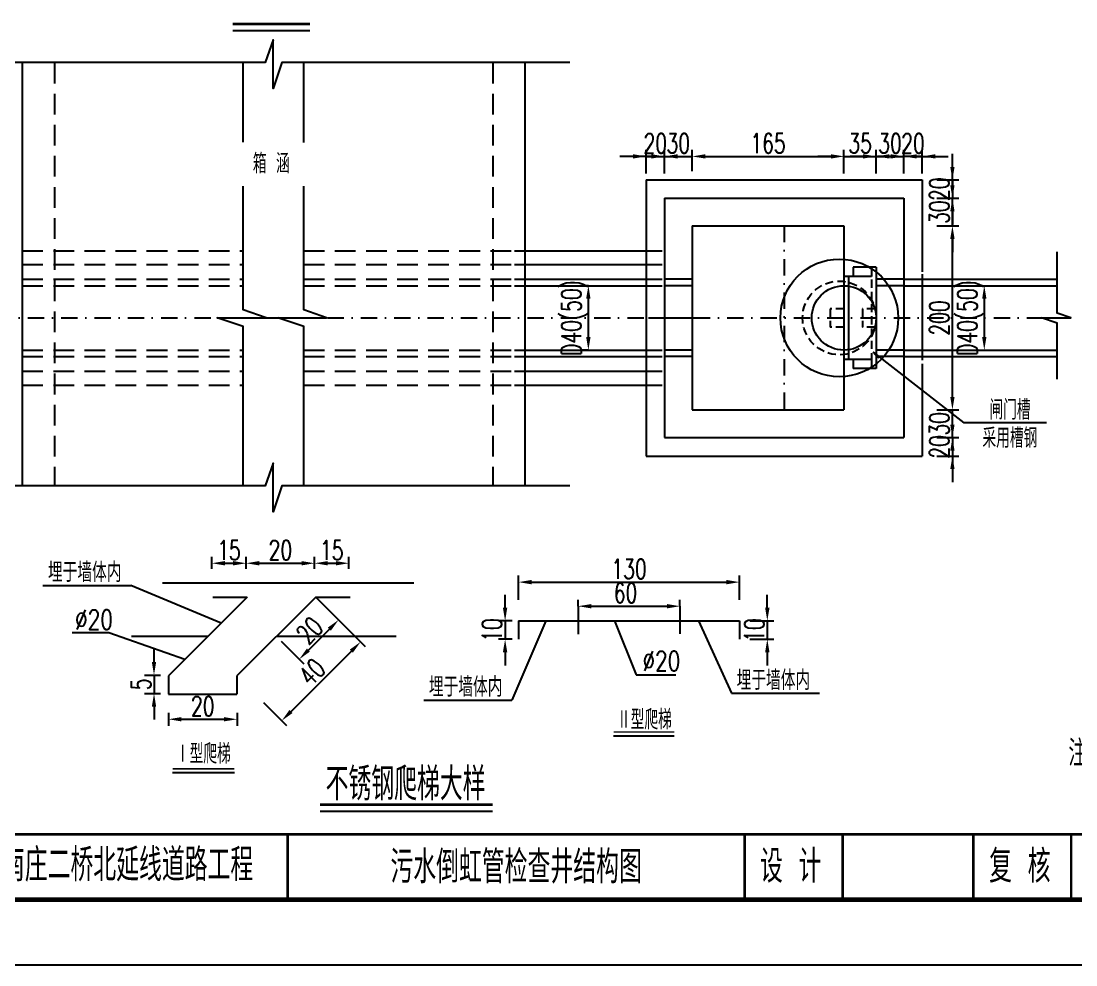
# Model space of a CAD drawing. Extents: x 5781 to 12795, y 1434 to 2653.
# Drawn here: x 8324 to 8485.5, y 1797.2 to 1941.7 of the extents above; entities that cross this region are included whole.
import ezdxf
from ezdxf.enums import TextEntityAlignment as Align

# ---------------------------------------------------------------- set-up
doc = ezdxf.new("R2010")
doc.units = 0
doc.header["$LTSCALE"] = 5
doc.header["$PDMODE"] = 32
doc.header["$PDSIZE"] = 0.3
for name, pattern in [('CENTERX2', [101.6, 63.5, -12.7, 12.7, -12.7]), ('DASHDOT', [1, 0.5, -0.25, 0, -0.25]), ('DASHED', [19.05, 12.7, -6.35]), ('HIDDEN', [0.375, 0.25, -0.125])]:
    doc.linetypes.add(name, pattern=pattern)
doc.layers.get('0').update_dxf_attribs({"linetype": 'CONTINUOUS'})
doc.layers.get('Defpoints').update_dxf_attribs({"linetype": 'CONTINUOUS'})
for name, color, linetype in [('中心线', 2, 'DASHDOT'), ('图框', 7, 'CONTINUOUS'), ('尺寸标注', 4, 'CONTINUOUS'), ('文字', 7, 'CONTINUOUS'), ('文字字符', 7, 'CONTINUOUS'), ('补充', 1, 'CONTINUOUS')]:
    doc.layers.add(name, color=color, linetype=linetype)
doc.styles.get("Standard").update_dxf_attribs({"font": 'simplex1.shx', "width": 0.7, "bigfont": 'hztxt.shx'})
doc.dimstyles.new('比例1：25', dxfattribs={"dimtxt": 3, "dimasz": 2, "dimexe": 1, "dimexo": 1, "dimgap": 0.5, "dimtad": 1, "dimlfac": 2.5, "dimzin": 13, "dimdsep": 46, "dimtxsty": 'Standard', "dimcen": -0.09, "dimclrd": 256, "dimclre": 256, "dimclrt": 7, "dimaunit": 1, "dimadec": 0, "dimazin": 0, "dimtfac": 0.0005, "dimtix": 1, "dimtmove": 2, "dimatfit": 3, "dimfxl": 0, "dimtolj": 1, "dimtzin": 13, "dimarcsym": 0})

# ---------------------------------------------------------------- blocks, each defined once
blk = doc.blocks.new('series')
at = {"width": 0.75}
for tag, height, p in [('页码', 4, (-35, -19)), ('图名', 5, (-220, -282)), ('图号', 5, (-20, -282))]:
    blk.add_attdef(tag, text='', height=height, dxfattribs=at).set_placement(p, align=Align.MIDDLE_CENTER)
blk = doc.blocks.new('*D1220')
at = {"layer": 'Defpoints', "color": 0, "ltscale": 0.5}
for p in [(8463.24, 1910.33), (8466.61, 1910.33), (8463.24, 1882.14)]:
    blk.add_point(p, dxfattribs=at)
at = {"layer": '尺寸标注', "lineweight": -2, "ltscale": 0.5}
for p, q in [((8464.24, 1910.33), (8467.61, 1910.33)), ((8466.61, 1884.14), (8466.61, 1908.33)), ((8464.24, 1882.14), (8467.61, 1882.14))]:
    blk.add_line(p, q, dxfattribs=at)
at = {"layer": '尺寸标注', "ltscale": 0.5}
for points in [[(8466.28, 1908.33), (8466.94, 1908.33), (8466.61, 1910.33)], [(8466.28, 1884.14), (8466.94, 1884.14), (8466.61, 1882.14)]]:
    blk.add_solid(points, dxfattribs=at)
at = {"layer": '尺寸标注', "color": 7, "ltscale": 0.5, "insert": (8464.61, 1896.23), "char_height": 3, "attachment_point": 5, "rotation": 90}
blk.add_mtext('\\A1;200', dxfattribs=at)
blk = doc.blocks.new('*D1221')
at = {"layer": 'Defpoints', "color": 0, "ltscale": 0.5}
for p in [(8464.09, 1901.17), (8464.09, 1891.3), (8471.49, 1891.3)]:
    blk.add_point(p, dxfattribs=at)
at = {"layer": '尺寸标注', "lineweight": -2, "ltscale": 0.5}
for p, q in [((8465.49, 1901.17), (8472.49, 1901.17)), ((8471.49, 1899.17), (8471.49, 1893.3)), ((8465.49, 1891.3), (8472.49, 1891.3))]:
    blk.add_line(p, q, dxfattribs=at)
at = {"layer": '尺寸标注', "ltscale": 0.5}
for points in [[(8471.16, 1899.17), (8471.82, 1899.17), (8471.49, 1901.17)], [(8471.16, 1893.3), (8471.82, 1893.3), (8471.49, 1891.3)]]:
    blk.add_solid(points, dxfattribs=at)
at = {"layer": '尺寸标注', "color": 7, "ltscale": 0.5, "insert": (8469.39, 1896.23), "char_height": 3, "attachment_point": 5, "rotation": 90}
blk.add_mtext('\\A1;D40(50)', dxfattribs=at)
blk = doc.blocks.new('*D1222')
at = {"layer": 'Defpoints', "color": 0, "ltscale": 0.5}
for p in [(8463.24, 1877.91), (8463.24, 1875.09), (8466.61, 1875.09)]:
    blk.add_point(p, dxfattribs=at)
at = {"layer": '尺寸标注', "lineweight": -2, "ltscale": 0.5}
for p, q in [((8466.61, 1879.91), (8466.61, 1881.91)), ((8464.24, 1877.91), (8467.61, 1877.91)), ((8466.61, 1877.91), (8466.61, 1875.09)), ((8464.24, 1875.09), (8467.61, 1875.09)), ((8466.61, 1873.09), (8466.61, 1871.09))]:
    blk.add_line(p, q, dxfattribs=at)
at = {"layer": '尺寸标注', "ltscale": 0.5}
for points in [[(8466.28, 1879.91), (8466.94, 1879.91), (8466.61, 1877.91)], [(8466.28, 1873.09), (8466.94, 1873.09), (8466.61, 1875.09)]]:
    blk.add_solid(points, dxfattribs=at)
at = {"layer": '尺寸标注', "color": 7, "ltscale": 0.5, "insert": (8464.61, 1876.5), "char_height": 3, "attachment_point": 5, "rotation": 90}
blk.add_mtext('\\A1;20', dxfattribs=at)
blk = doc.blocks.new('*D1223')
at = {"layer": 'Defpoints', "color": 0, "ltscale": 0.5}
for p in [(8463.24, 1882.14), (8466.61, 1882.14), (8463.24, 1877.91)]:
    blk.add_point(p, dxfattribs=at)
at = {"layer": '尺寸标注', "lineweight": -2, "ltscale": 0.5}
for p, q in [((8466.61, 1884.14), (8466.61, 1886.14)), ((8464.24, 1882.14), (8467.61, 1882.14)), ((8466.61, 1877.91), (8466.61, 1882.14)), ((8464.24, 1877.91), (8467.61, 1877.91)), ((8466.61, 1875.91), (8466.61, 1873.91))]:
    blk.add_line(p, q, dxfattribs=at)
at = {"layer": '尺寸标注', "ltscale": 0.5}
for points in [[(8466.28, 1884.14), (8466.94, 1884.14), (8466.61, 1882.14)], [(8466.28, 1875.91), (8466.94, 1875.91), (8466.61, 1877.91)]]:
    blk.add_solid(points, dxfattribs=at)
at = {"layer": '尺寸标注', "color": 7, "ltscale": 0.5, "insert": (8464.61, 1880.02), "char_height": 3, "attachment_point": 5, "rotation": 90}
blk.add_mtext('\\A1;30', dxfattribs=at)
blk = doc.blocks.new('*D1224')
at = {"layer": 'Defpoints', "color": 0, "ltscale": 0.5}
for p in [(8450, 1920.97), (8426.75, 1917.73), (8450, 1917.73)]:
    blk.add_point(p, dxfattribs=at)
at = {"layer": '尺寸标注', "lineweight": -2, "ltscale": 0.5}
for p, q in [((8426.75, 1918.73), (8426.75, 1921.97)), ((8428.75, 1920.97), (8448, 1920.97)), ((8450, 1918.73), (8450, 1921.97))]:
    blk.add_line(p, q, dxfattribs=at)
at = {"layer": '尺寸标注', "ltscale": 0.5}
for points in [[(8428.75, 1921.3), (8428.75, 1920.64), (8426.75, 1920.97)], [(8448, 1921.3), (8448, 1920.64), (8450, 1920.97)]]:
    blk.add_solid(points, dxfattribs=at)
at = {"layer": '尺寸标注', "color": 7, "ltscale": 0.5, "insert": (8438.37, 1922.97), "char_height": 3, "attachment_point": 5}
blk.add_mtext('\\A1;165', dxfattribs=at)
blk = doc.blocks.new('*D1225')
at = {"layer": 'Defpoints', "color": 0, "ltscale": 0.5}
for p in [(8422.52, 1920.97), (8419.7, 1917.37), (8422.52, 1917.37)]:
    blk.add_point(p, dxfattribs=at)
at = {"layer": '尺寸标注', "lineweight": -2, "ltscale": 0.5}
for p, q in [((8417.7, 1920.97), (8415.7, 1920.97)), ((8419.7, 1918.37), (8419.7, 1921.97)), ((8419.7, 1920.97), (8422.52, 1920.97)), ((8422.52, 1918.37), (8422.52, 1921.97)), ((8424.52, 1920.97), (8426.52, 1920.97))]:
    blk.add_line(p, q, dxfattribs=at)
at = {"layer": '尺寸标注', "ltscale": 0.5}
for points in [[(8417.7, 1921.3), (8417.7, 1920.64), (8419.7, 1920.97)], [(8424.52, 1921.3), (8424.52, 1920.64), (8422.52, 1920.97)]]:
    blk.add_solid(points, dxfattribs=at)
at = {"layer": '尺寸标注', "color": 7, "ltscale": 0.5, "insert": (8421.11, 1922.97), "char_height": 3, "attachment_point": 5}
blk.add_mtext('\\A1;20', dxfattribs=at)
blk = doc.blocks.new('*D1226')
at = {"layer": 'Defpoints', "color": 0, "ltscale": 0.5}
for p in [(8426.75, 1920.97), (8422.52, 1917.73), (8426.75, 1917.73)]:
    blk.add_point(p, dxfattribs=at)
at = {"layer": '尺寸标注', "lineweight": -2, "ltscale": 0.5}
for p, q in [((8420.52, 1920.97), (8418.52, 1920.97)), ((8422.52, 1918.73), (8422.52, 1921.97)), ((8422.52, 1920.97), (8426.75, 1920.97)), ((8426.75, 1918.73), (8426.75, 1921.97)), ((8428.75, 1920.97), (8430.75, 1920.97))]:
    blk.add_line(p, q, dxfattribs=at)
at = {"layer": '尺寸标注', "ltscale": 0.5}
for points in [[(8420.52, 1921.3), (8420.52, 1920.64), (8422.52, 1920.97)], [(8428.75, 1921.3), (8428.75, 1920.64), (8426.75, 1920.97)]]:
    blk.add_solid(points, dxfattribs=at)
at = {"layer": '尺寸标注', "color": 7, "ltscale": 0.5, "insert": (8424.63, 1922.97), "char_height": 3, "attachment_point": 5}
blk.add_mtext('\\A1;30', dxfattribs=at)
blk = doc.blocks.new('*D1227')
at = {"layer": 'Defpoints', "color": 0, "ltscale": 0.5}
for p in [(8463.24, 1917.37), (8463.24, 1914.56), (8466.61, 1914.56)]:
    blk.add_point(p, dxfattribs=at)
at = {"layer": '尺寸标注', "lineweight": -2, "ltscale": 0.5}
for p, q in [((8466.61, 1919.37), (8466.61, 1921.37)), ((8464.24, 1917.37), (8467.61, 1917.37)), ((8466.61, 1917.37), (8466.61, 1914.56)), ((8464.24, 1914.56), (8467.61, 1914.56)), ((8466.61, 1912.56), (8466.61, 1910.56))]:
    blk.add_line(p, q, dxfattribs=at)
at = {"layer": '尺寸标注', "ltscale": 0.5}
for points in [[(8466.28, 1919.37), (8466.94, 1919.37), (8466.61, 1917.37)], [(8466.28, 1912.56), (8466.94, 1912.56), (8466.61, 1914.56)]]:
    blk.add_solid(points, dxfattribs=at)
at = {"layer": '尺寸标注', "color": 7, "ltscale": 0.5, "insert": (8464.61, 1915.96), "char_height": 3, "attachment_point": 5, "rotation": 90}
blk.add_mtext('\\A1;20', dxfattribs=at)
blk = doc.blocks.new('*D1228')
at = {"layer": 'Defpoints', "color": 0, "ltscale": 0.5}
for p in [(8463.24, 1914.56), (8466.61, 1914.56), (8463.24, 1910.33)]:
    blk.add_point(p, dxfattribs=at)
at = {"layer": '尺寸标注', "lineweight": -2, "ltscale": 0.5}
for p, q in [((8466.61, 1916.56), (8466.61, 1918.56)), ((8464.24, 1914.56), (8467.61, 1914.56)), ((8466.61, 1910.33), (8466.61, 1914.56)), ((8464.24, 1910.33), (8467.61, 1910.33)), ((8466.61, 1908.33), (8466.61, 1906.33))]:
    blk.add_line(p, q, dxfattribs=at)
at = {"layer": '尺寸标注', "ltscale": 0.5}
for points in [[(8466.28, 1916.56), (8466.94, 1916.56), (8466.61, 1914.56)], [(8466.28, 1908.33), (8466.94, 1908.33), (8466.61, 1910.33)]]:
    blk.add_solid(points, dxfattribs=at)
at = {"layer": '尺寸标注', "color": 7, "ltscale": 0.5, "insert": (8464.61, 1912.44), "char_height": 3, "attachment_point": 5, "rotation": 90}
blk.add_mtext('\\A1;30', dxfattribs=at)
blk = doc.blocks.new('*D1229')
at = {"layer": 'Defpoints', "color": 0, "ltscale": 0.5}
for p in [(8454.93, 1920.97), (8450, 1917.37), (8454.93, 1917.37)]:
    blk.add_point(p, dxfattribs=at)
at = {"layer": '尺寸标注', "lineweight": -2, "ltscale": 0.5}
for p, q in [((8448, 1920.97), (8446, 1920.97)), ((8450, 1918.37), (8450, 1921.97)), ((8450, 1920.97), (8454.93, 1920.97)), ((8454.93, 1918.37), (8454.93, 1921.97)), ((8456.93, 1920.97), (8458.93, 1920.97))]:
    blk.add_line(p, q, dxfattribs=at)
at = {"layer": '尺寸标注', "ltscale": 0.5}
for points in [[(8448, 1921.3), (8448, 1920.64), (8450, 1920.97)], [(8456.93, 1921.3), (8456.93, 1920.64), (8454.93, 1920.97)]]:
    blk.add_solid(points, dxfattribs=at)
at = {"layer": '尺寸标注', "color": 7, "ltscale": 0.5, "insert": (8452.47, 1922.97), "char_height": 3, "attachment_point": 5}
blk.add_mtext('\\A1;35', dxfattribs=at)
blk = doc.blocks.new('*D1230')
at = {"layer": 'Defpoints', "color": 0, "ltscale": 0.5}
for p in [(8459.16, 1920.97), (8459.16, 1917.37), (8461.98, 1917.37)]:
    blk.add_point(p, dxfattribs=at)
at = {"layer": '尺寸标注', "lineweight": -2, "ltscale": 0.5}
for p, q in [((8457.16, 1920.97), (8455.16, 1920.97)), ((8459.16, 1918.37), (8459.16, 1921.97)), ((8461.98, 1920.97), (8459.16, 1920.97)), ((8461.98, 1918.37), (8461.98, 1921.97)), ((8463.98, 1920.97), (8465.98, 1920.97))]:
    blk.add_line(p, q, dxfattribs=at)
at = {"layer": '尺寸标注', "ltscale": 0.5}
for points in [[(8457.16, 1921.3), (8457.16, 1920.64), (8459.16, 1920.97)], [(8463.98, 1921.3), (8463.98, 1920.64), (8461.98, 1920.97)]]:
    blk.add_solid(points, dxfattribs=at)
at = {"layer": '尺寸标注', "color": 7, "ltscale": 0.5, "insert": (8460.57, 1922.97), "char_height": 3, "attachment_point": 5}
blk.add_mtext('\\A1;20', dxfattribs=at)
blk = doc.blocks.new('*D1231')
at = {"layer": 'Defpoints', "color": 0, "ltscale": 0.5}
for p in [(8459.16, 1920.97), (8454.93, 1917.73), (8459.16, 1917.73)]:
    blk.add_point(p, dxfattribs=at)
at = {"layer": '尺寸标注', "lineweight": -2, "ltscale": 0.5}
for p, q in [((8452.93, 1920.97), (8450.93, 1920.97)), ((8454.93, 1918.73), (8454.93, 1921.97)), ((8454.93, 1920.97), (8459.16, 1920.97)), ((8459.16, 1918.73), (8459.16, 1921.97)), ((8461.16, 1920.97), (8463.16, 1920.97))]:
    blk.add_line(p, q, dxfattribs=at)
at = {"layer": '尺寸标注', "ltscale": 0.5}
for points in [[(8452.93, 1921.3), (8452.93, 1920.64), (8454.93, 1920.97)], [(8461.16, 1921.3), (8461.16, 1920.64), (8459.16, 1920.97)]]:
    blk.add_solid(points, dxfattribs=at)
at = {"layer": '尺寸标注', "color": 7, "ltscale": 0.5, "insert": (8457.05, 1922.97), "char_height": 3, "attachment_point": 5}
blk.add_mtext('\\A1;30', dxfattribs=at)
blk = doc.blocks.new('*D1148')
at = {"layer": 'Defpoints', "color": 0}
for p in [(8434, 1855.78), (8400.18, 1852.09), (8434, 1852.09)]:
    blk.add_point(p, dxfattribs=at)
at = {"layer": '尺寸标注', "lineweight": -2}
for p, q in [((8400.18, 1853.09), (8400.18, 1856.78)), ((8434, 1853.09), (8434, 1856.78)), ((8402.18, 1855.78), (8432, 1855.78))]:
    blk.add_line(p, q, dxfattribs=at)
at = {"layer": '尺寸标注'}
for points in [[(8402.18, 1856.11), (8402.18, 1855.44), (8400.18, 1855.78)], [(8432, 1856.11), (8432, 1855.44), (8434, 1855.78)]]:
    blk.add_solid(points, dxfattribs=at)
at = {"layer": '尺寸标注', "color": 7, "insert": (8417.09, 1857.78), "char_height": 3, "attachment_point": 5}
blk.add_mtext('\\A1;130', dxfattribs=at)
blk = doc.blocks.new('*D1149')
at = {"layer": 'Defpoints', "color": 0, "ltscale": 0.5}
for p in [(8372.49, 1850.12), (8375.98, 1846.63), (8360.42, 1838.05)]:
    blk.add_point(p, dxfattribs=at)
at = {"layer": '尺寸标注', "lineweight": -2, "ltscale": 0.5}
for p, q in [((8373.19, 1849.41), (8376.68, 1845.92)), ((8365.32, 1835.97), (8374.56, 1845.21)), ((8361.12, 1837.34), (8364.61, 1833.85))]:
    blk.add_line(p, q, dxfattribs=at)
at = {"layer": '尺寸标注', "ltscale": 0.5}
for points in [[(8374.33, 1845.45), (8374.8, 1844.98), (8375.98, 1846.63)], [(8365.08, 1836.21), (8365.56, 1835.74), (8363.91, 1834.56)]]:
    blk.add_solid(points, dxfattribs=at)
at = {"layer": '尺寸标注', "color": 7, "ltscale": 0.5, "insert": (8368.53, 1842.01), "char_height": 3, "attachment_point": 5, "rotation": 45}
blk.add_mtext('\\A1;40', dxfattribs=at)
blk = doc.blocks.new('*D1150')
at = {"layer": 'Defpoints', "color": 0, "ltscale": 0.5}
for p in [(8341.86, 1841.55), (8341.86, 1838.73), (8344.34, 1838.73)]:
    blk.add_point(p, dxfattribs=at)
at = {"layer": '尺寸标注', "lineweight": -2, "ltscale": 0.5}
for p, q in [((8344.34, 1843.55), (8344.34, 1845.55)), ((8342.86, 1841.55), (8345.34, 1841.55)), ((8344.34, 1841.55), (8344.34, 1838.73)), ((8342.86, 1838.73), (8345.34, 1838.73)), ((8344.34, 1836.73), (8344.34, 1834.73))]:
    blk.add_line(p, q, dxfattribs=at)
at = {"layer": '尺寸标注', "ltscale": 0.5}
for points in [[(8344.01, 1843.55), (8344.67, 1843.55), (8344.34, 1841.55)], [(8344.01, 1836.73), (8344.67, 1836.73), (8344.34, 1838.73)]]:
    blk.add_solid(points, dxfattribs=at)
at = {"layer": '尺寸标注', "color": 7, "ltscale": 0.5, "insert": (8342.34, 1840.14), "char_height": 3, "attachment_point": 5, "rotation": 90}
blk.add_mtext('\\A1;5', dxfattribs=at)
blk = doc.blocks.new('*D1151')
at = {"layer": 'Defpoints', "color": 0, "ltscale": 0.5}
for p in [(8346.55, 1836.74), (8357.05, 1836.74), (8357.05, 1834.78)]:
    blk.add_point(p, dxfattribs=at)
at = {"layer": '尺寸标注', "lineweight": -2, "ltscale": 0.5}
for p, q in [((8346.55, 1835.74), (8346.55, 1833.78)), ((8357.05, 1835.74), (8357.05, 1833.78)), ((8348.55, 1834.78), (8355.05, 1834.78))]:
    blk.add_line(p, q, dxfattribs=at)
at = {"layer": '尺寸标注', "ltscale": 0.5}
for points in [[(8348.55, 1835.11), (8348.55, 1834.45), (8346.55, 1834.78)], [(8355.05, 1835.11), (8355.05, 1834.45), (8357.05, 1834.78)]]:
    blk.add_solid(points, dxfattribs=at)
at = {"layer": '尺寸标注', "color": 7, "ltscale": 0.5, "insert": (8351.8, 1836.78), "char_height": 3, "attachment_point": 5}
blk.add_mtext('\\A1;20', dxfattribs=at)
blk = doc.blocks.new('*D1152')
at = {"layer": 'Defpoints', "color": 0}
for p in [(8400.18, 1849.85), (8398.11, 1847.03), (8400.18, 1847.03)]:
    blk.add_point(p, dxfattribs=at)
at = {"layer": '尺寸标注', "lineweight": -2}
for p, q in [((8398.11, 1851.85), (8398.11, 1853.85)), ((8399.18, 1849.85), (8397.11, 1849.85)), ((8398.11, 1849.85), (8398.11, 1847.03)), ((8399.18, 1847.03), (8397.11, 1847.03)), ((8398.11, 1845.03), (8398.11, 1843.03))]:
    blk.add_line(p, q, dxfattribs=at)
at = {"layer": '尺寸标注'}
for points in [[(8397.77, 1851.85), (8398.44, 1851.85), (8398.11, 1849.85)], [(8397.77, 1845.03), (8398.44, 1845.03), (8398.11, 1847.03)]]:
    blk.add_solid(points, dxfattribs=at)
at = {"layer": '尺寸标注', "color": 7, "insert": (8396.11, 1848.44), "char_height": 3, "attachment_point": 5, "rotation": 90}
blk.add_mtext('\\A1;10', dxfattribs=at)
blk = doc.blocks.new('*D1153')
at = {"layer": 'Defpoints', "color": 0, "ltscale": 0.5}
for p in [(8368.94, 1858.67), (8358.45, 1856.84), (8368.94, 1856.84)]:
    blk.add_point(p, dxfattribs=at)
at = {"layer": '尺寸标注', "lineweight": -2, "ltscale": 0.5}
for p, q in [((8358.45, 1857.84), (8358.45, 1859.67)), ((8368.94, 1857.84), (8368.94, 1859.67)), ((8360.45, 1858.67), (8366.94, 1858.67))]:
    blk.add_line(p, q, dxfattribs=at)
at = {"layer": '尺寸标注', "ltscale": 0.5}
for points in [[(8360.45, 1859), (8360.45, 1858.34), (8358.45, 1858.67)], [(8366.94, 1859), (8366.94, 1858.34), (8368.94, 1858.67)]]:
    blk.add_solid(points, dxfattribs=at)
at = {"layer": '尺寸标注', "color": 7, "ltscale": 0.5, "insert": (8363.69, 1860.67), "char_height": 3, "attachment_point": 5}
blk.add_mtext('\\A1;20', dxfattribs=at)
blk = doc.blocks.new('*D1154')
at = {"layer": 'Defpoints', "color": 0, "ltscale": 0.5}
for p in [(8358.45, 1858.67), (8353.2, 1856.84), (8358.45, 1856.84)]:
    blk.add_point(p, dxfattribs=at)
at = {"layer": '尺寸标注', "lineweight": -2, "ltscale": 0.5}
for p, q in [((8353.2, 1857.84), (8353.2, 1859.67)), ((8358.45, 1857.84), (8358.45, 1859.67)), ((8355.2, 1858.67), (8356.45, 1858.67))]:
    blk.add_line(p, q, dxfattribs=at)
at = {"layer": '尺寸标注', "ltscale": 0.5}
for points in [[(8355.2, 1859), (8355.2, 1858.34), (8353.2, 1858.67)], [(8356.45, 1859), (8356.45, 1858.34), (8358.45, 1858.67)]]:
    blk.add_solid(points, dxfattribs=at)
at = {"layer": '尺寸标注', "color": 7, "ltscale": 0.5, "insert": (8355.82, 1860.67), "char_height": 3, "attachment_point": 5}
blk.add_mtext('\\A1;15', dxfattribs=at)
blk = doc.blocks.new('*D1156')
at = {"layer": 'Defpoints', "color": 0, "ltscale": 0.5}
for p in [(8374.19, 1858.67), (8368.94, 1856.84), (8374.19, 1856.84)]:
    blk.add_point(p, dxfattribs=at)
at = {"layer": '尺寸标注', "lineweight": -2, "ltscale": 0.5}
for p, q in [((8368.94, 1857.84), (8368.94, 1859.67)), ((8374.19, 1857.84), (8374.19, 1859.67)), ((8370.94, 1858.67), (8372.19, 1858.67))]:
    blk.add_line(p, q, dxfattribs=at)
at = {"layer": '尺寸标注', "ltscale": 0.5}
for points in [[(8370.94, 1859), (8370.94, 1858.34), (8368.94, 1858.67)], [(8372.19, 1859), (8372.19, 1858.34), (8374.19, 1858.67)]]:
    blk.add_solid(points, dxfattribs=at)
at = {"layer": '尺寸标注', "color": 7, "ltscale": 0.5, "insert": (8371.56, 1860.67), "char_height": 3, "attachment_point": 5}
blk.add_mtext('\\A1;15', dxfattribs=at)
blk = doc.blocks.new('*D1157')
at = {"layer": 'Defpoints', "color": 0}
for p in [(8434.61, 1849.85), (8434.61, 1847.03), (8438.26, 1847.03)]:
    blk.add_point(p, dxfattribs=at)
at = {"layer": '尺寸标注', "lineweight": -2}
for p, q in [((8438.26, 1851.85), (8438.26, 1853.85)), ((8435.61, 1849.85), (8439.26, 1849.85)), ((8438.26, 1849.85), (8438.26, 1847.03)), ((8435.61, 1847.03), (8439.26, 1847.03)), ((8438.26, 1845.03), (8438.26, 1843.03))]:
    blk.add_line(p, q, dxfattribs=at)
at = {"layer": '尺寸标注'}
for points in [[(8437.93, 1851.85), (8438.6, 1851.85), (8438.26, 1849.85)], [(8437.93, 1845.03), (8438.6, 1845.03), (8438.26, 1847.03)]]:
    blk.add_solid(points, dxfattribs=at)
at = {"layer": '尺寸标注', "color": 7, "insert": (8436.26, 1848.44), "char_height": 3, "attachment_point": 5, "rotation": 90}
blk.add_mtext('\\A1;10', dxfattribs=at)
blk = doc.blocks.new('*D1177')
at = {"layer": 'Defpoints', "color": 0, "ltscale": 0.5}
for p in [(8410.86, 1901.17), (8410.86, 1901.17), (8410.86, 1891.3)]:
    blk.add_point(p, dxfattribs=at)
at = {"layer": '尺寸标注', "lineweight": -2, "ltscale": 0.5}
for p, q in [((8410.86, 1901.17), (8409.86, 1901.17)), ((8410.86, 1893.3), (8410.86, 1899.17)), ((8410.86, 1891.3), (8409.86, 1891.3))]:
    blk.add_line(p, q, dxfattribs=at)
at = {"layer": '尺寸标注', "ltscale": 0.5}
for points in [[(8410.52, 1899.17), (8411.19, 1899.17), (8410.86, 1901.17)], [(8410.52, 1893.3), (8411.19, 1893.3), (8410.86, 1891.3)]]:
    blk.add_solid(points, dxfattribs=at)
at = {"layer": '尺寸标注', "color": 7, "ltscale": 0.5, "insert": (8408.76, 1896.23), "char_height": 3, "attachment_point": 5, "rotation": 90}
blk.add_mtext('\\A1;D40(50)', dxfattribs=at)
blk = doc.blocks.new('*D1198')
at = {"layer": 'Defpoints', "color": 0}
for p in [(8409.29, 1852.09), (8424.89, 1852.09), (8424.89, 1852.09)]:
    blk.add_point(p, dxfattribs=at)
at = {"layer": '尺寸标注', "lineweight": -2}
for p, q in [((8409.29, 1852.09), (8409.29, 1853.09)), ((8424.89, 1852.09), (8424.89, 1853.09)), ((8411.29, 1852.09), (8422.89, 1852.09))]:
    blk.add_line(p, q, dxfattribs=at)
at = {"layer": '尺寸标注'}
for points in [[(8411.29, 1852.42), (8411.29, 1851.76), (8409.29, 1852.09)], [(8422.89, 1852.42), (8422.89, 1851.76), (8424.89, 1852.09)]]:
    blk.add_solid(points, dxfattribs=at)
at = {"layer": '尺寸标注', "color": 7, "insert": (8416.56, 1854.13), "char_height": 3, "attachment_point": 5}
blk.add_mtext('\\A1;60', dxfattribs=at)
blk = doc.blocks.new('*D1199')
at = {"layer": 'Defpoints', "color": 0, "ltscale": 0.5}
for p in [(8369.12, 1853.49), (8372.61, 1850), (8363.08, 1847.45)]:
    blk.add_point(p, dxfattribs=at)
at = {"layer": '尺寸标注', "lineweight": -2, "ltscale": 0.5}
for p, q in [((8369.82, 1852.78), (8373.31, 1849.29)), ((8367.99, 1845.38), (8371.19, 1848.58)), ((8363.79, 1846.75), (8367.28, 1843.26))]:
    blk.add_line(p, q, dxfattribs=at)
at = {"layer": '尺寸标注', "ltscale": 0.5}
for points in [[(8370.96, 1848.82), (8371.43, 1848.35), (8372.61, 1850)], [(8367.75, 1845.61), (8368.22, 1845.14), (8366.57, 1843.96)]]:
    blk.add_solid(points, dxfattribs=at)
at = {"layer": '尺寸标注', "color": 7, "ltscale": 0.5, "insert": (8368.17, 1848.39), "char_height": 3, "attachment_point": 5, "rotation": 45}
blk.add_mtext('\\A1;20', dxfattribs=at)
blk = doc.blocks.new('123')
at = {"layer": '图框'}
blk.add_lwpolyline([(6201.38, 2092.12), (6201.38, 2389.12), (5781.38, 2389.12), (5781.38, 2092.12)], close=True, dxfattribs=at)

msp = doc.modelspace()

# ---------------------------------------------------------------- linework, layer by layer
for p, q in [((8356.4099, 1940.2583), (8368.2075, 1940.2583)), ((8414.7315, 1832.2266), (8424.019, 1832.2266)), ((8347.177, 1826.6066), (8356.6535, 1826.6066)), ((8369.7649, 1820.7169), (8396.1807, 1820.7169))]:
    msp.add_line(p, q)
at = {"color": 2}
for p, q in [((8324.1722, 1935.3319), (8324.1722, 1870.5171)), ((8401.1385, 1935.3319), (8401.1385, 1870.5171)), ((8459.1621, 1902.1526), (8482.5942, 1902.1526)), ((8459.1621, 1901.1661), (8482.5942, 1901.1661)), ((8459.1621, 1891.3003), (8482.5942, 1891.3003)), ((8459.1621, 1890.3137), (8482.5942, 1890.3137))]:
    msp.add_line(p, q, dxfattribs=at)
at = {"color": 3, "linetype": 'HIDDEN'}
msp.add_line((8454.2175, 1903.9849), (8454.2175, 1888.4815), dxfattribs=at)
at = {"color": 2, "linetype": 'DASHED', "ltscale": 0.5}
for p, q in [((8426.746, 1902.1526), (8422.5178, 1902.1526)), ((8459.1621, 1902.1526), (8454.9339, 1902.1526)), ((8426.746, 1901.1661), (8422.5178, 1901.1661)), ((8459.1621, 1901.1661), (8454.9339, 1901.1661)), ((8426.746, 1891.3003), (8422.5178, 1891.3003)), ((8426.746, 1890.3137), (8422.5178, 1890.3137)), ((8459.1621, 1891.3003), (8454.9339, 1891.3003)), ((8459.1621, 1890.3137), (8454.9339, 1890.3137))]:
    msp.add_line(p, q, dxfattribs=at)
at = {"color": 1}
for p, q in [((8358.6236, 1853.4876), (8346.5536, 1841.4176)), ((8353.3708, 1853.4876), (8358.6236, 1853.4876)), ((8369.1159, 1853.4876), (8357.0458, 1841.4176)), ((8369.1131, 1853.4876), (8374.3631, 1853.4876)), ((8400.1752, 1849.8523), (8434.0007, 1849.8523)), ((8400.1752, 1849.8523), (8400.1752, 1847.0335)), ((8434.0007, 1849.8523), (8434.0007, 1847.0335)), ((8346.5536, 1841.4176), (8346.5536, 1838.5988)), ((8357.0458, 1841.4176), (8357.0458, 1838.5988)), ((8346.5536, 1838.5988), (8357.0458, 1838.5988))]:
    msp.add_line(p, q, dxfattribs=at)
at = {"color": 3}
for p, q in [((8369.1159, 1853.4876), (8372.6061, 1849.9975)), ((8409.2879, 1852.0893), (8409.2879, 1847.8033)), ((8424.8879, 1852.0893), (8424.8879, 1847.8533))]:
    msp.add_line(p, q, dxfattribs=at)
for points, const_width in [([(8356.4099, 1941.2583), (8368.2075, 1941.2583)], 0.4), ([(8414.7315, 1832.8266), (8424.019, 1832.8266)], 0.24), ([(8347.177, 1827.2066), (8356.6535, 1827.2066)], 0.24), ([(8369.7649, 1821.7169), (8396.1807, 1821.7169)], 0.4)]:
    msp.add_lwpolyline(points, dxfattribs=dict(const_width=const_width))
at = {"color": 3, "linetype": 'HIDDEN'}
msp.add_circle((8449.2963, 1896.2332), 5.6376, dxfattribs=at)
at = {"layer": '中心线'}
for p, q in [((8440.84, 1910.3271), (8440.84, 1882.1392)), ((8248.5306, 1896.2332), (8480.2723, 1896.2332))]:
    msp.add_line(p, q, dxfattribs=at)
at = {"layer": '图框'}
for points, const_width in [([(8609.7937, 2084.1667), (8229.7937, 2084.1667), (8229.7937, 1807.1667), (8609.7937, 1807.1667), (8609.7937, 2084.1667)], 0.7), ([(8229.7937, 1817.1667), (8609.7937, 1817.1667)], 0.4), ([(8364.7937, 1807.1667), (8364.7937, 1817.1667)], 0.4), ([(8434.7937, 1807.1667), (8434.7937, 1817.1667)], 0.4), ([(8449.7937, 1807.1667), (8449.7937, 1817.1667)], 0.4), ([(8469.7937, 1807.1667), (8469.7937, 1817.1667)], 0.4), ([(8484.7937, 1807.1667), (8484.7937, 1817.1667)], 0.4)]:
    msp.add_lwpolyline(points, dxfattribs=dict(at, const_width=const_width))
at = {"layer": '尺寸标注', "color": 1, "linetype": 'DASHED'}
for p, q in [((8422.5178, 1914.5553), (8422.5178, 1877.911)), ((8422.5178, 1914.5553), (8459.1621, 1914.5553)), ((8459.1621, 1914.5553), (8459.1621, 1877.911)), ((8426.746, 1910.3271), (8426.746, 1882.1392)), ((8426.746, 1910.3271), (8450.001, 1910.3271)), ((8450.001, 1910.3271), (8450.001, 1882.1392)), ((8426.746, 1882.1392), (8450.001, 1882.1392)), ((8422.5178, 1877.911), (8459.1621, 1877.911))]:
    msp.add_line(p, q, dxfattribs=at)
at = {"layer": '尺寸标注'}
for p, q in [((8454.4946, 1891.0035), (8468.3806, 1880.1462)), ((8455.2634, 1890.1149), (8454.4946, 1891.0035)), ((8455.2634, 1890.1149), (8455.4363, 1890.2672)), ((8481.0207, 1880.1462), (8468.3806, 1880.1462)), ((8327.3089, 1855.2855), (8340.7974, 1855.2855)), ((8354.6074, 1849.4714), (8340.7974, 1855.2855)), ((8404.3602, 1849.8523), (8399.1348, 1837.7246)), ((8414.8817, 1849.8523), (8418.2038, 1841.5996)), ((8427.7042, 1849.8523), (8432.7773, 1838.7606)), ((8337.432, 1847.9972), (8331.8061, 1847.9972)), ((8349.0839, 1843.9173), (8337.432, 1847.9972)), ((8418.2038, 1841.5996), (8424.2491, 1841.5996)), ((8432.7773, 1838.7606), (8446.2659, 1838.7606)), ((8385.6462, 1837.7246), (8399.1348, 1837.7246))]:
    msp.add_line(p, q, dxfattribs=at)
at = {"layer": '尺寸标注', "color": 0}
for p, q in [((8384.1284, 1855.6056), (8345.6164, 1855.6056)), ((8352.5886, 1847.4526), (8340.8864, 1847.4526)), ((8381.4014, 1847.4526), (8363.0808, 1847.4526))]:
    msp.add_line(p, q, dxfattribs=at)
for points in [[(8408.0385, 1935.3319), (8363.9143, 1935.3319), (8362.5995, 1931.3504), (8362.5995, 1938.8051), (8361.3716, 1935.3319), (8318.6181, 1935.3319)], [(8358.0185, 1923.1239), (8358.0185, 1935.3319)], [(8367.2923, 1923.0814), (8367.2923, 1935.3319)], [(8358.0185, 1870.5171), (8358.0185, 1894.9184), (8354.037, 1896.2332), (8361.4916, 1896.2332), (8358.0185, 1897.4611), (8358.0185, 1916.3965)], [(8367.2923, 1870.5171), (8367.2923, 1894.9184), (8363.3108, 1896.2332), (8370.7655, 1896.2332), (8367.2923, 1897.4611), (8367.2923, 1916.3965)], [(8482.6612, 1886.8658), (8482.6612, 1895.4443), (8480.2723, 1896.2332), (8484.7451, 1896.2332), (8482.6612, 1896.97), (8482.6612, 1906.3569)], [(8408.0385, 1870.5171), (8363.9143, 1870.5171), (8362.5995, 1866.5356), (8362.5995, 1873.9903), (8361.3716, 1870.5171), (8318.6181, 1870.5171)]]:
    msp.add_lwpolyline(points, dxfattribs=at)
for centre, radius in [((8449.2963, 1896.2332), 9.0201), ((8450.001, 1896.2331), 4.9329)]:
    msp.add_circle(centre, radius, dxfattribs=at)
at = {"layer": '补充', "color": 2, "linetype": 'DASHED', "ltscale": 0.05}
for p, q in [((8329.1051, 1935.3319), (8329.1051, 1870.5171)), ((8396.2057, 1935.3319), (8396.2057, 1870.5171)), ((8324.1618, 1906.5218), (8358.0185, 1906.5218)), ((8367.2819, 1906.5218), (8401.1385, 1906.5218)), ((8324.1618, 1904.4077), (8358.0185, 1904.4077)), ((8367.2819, 1904.4077), (8401.1385, 1904.4077)), ((8324.1618, 1902.1526), (8358.0185, 1902.1526)), ((8367.2819, 1902.1526), (8401.1385, 1902.1526)), ((8324.1618, 1901.1661), (8358.0185, 1901.1661)), ((8367.2819, 1901.1661), (8401.1385, 1901.1661)), ((8324.1618, 1891.3003), (8358.0185, 1891.3003)), ((8324.1618, 1890.3137), (8358.0185, 1890.3137)), ((8367.2819, 1891.3003), (8401.1385, 1891.3003)), ((8367.2819, 1890.3137), (8401.1385, 1890.3137)), ((8324.1618, 1888.0587), (8358.0185, 1888.0587)), ((8367.2819, 1888.0587), (8401.1385, 1888.0587)), ((8324.1618, 1885.9446), (8358.0185, 1885.9446)), ((8367.2819, 1885.9446), (8401.1385, 1885.9446))]:
    msp.add_line(p, q, dxfattribs=at)
at = {"layer": '补充', "color": 3}
for p, q in [((8419.699, 1917.3741), (8461.9809, 1917.3741)), ((8419.699, 1917.3741), (8419.699, 1906.5218)), ((8461.9809, 1917.3741), (8461.9809, 1903.2802)), ((8461.9809, 1889.1862), (8461.9809, 1875.0922)), ((8419.699, 1885.9446), (8419.699, 1875.0922)), ((8419.699, 1875.0922), (8461.9809, 1875.0922))]:
    msp.add_line(p, q, dxfattribs=at)
at = {"layer": '补充', "color": 2}
for p, q in [((8399.5582, 1906.5218), (8422.1551, 1906.5218)), ((8399.5582, 1904.4077), (8422.1551, 1904.4077)), ((8399.5582, 1902.1526), (8422.1551, 1902.1526)), ((8399.5582, 1901.1661), (8422.1551, 1901.1661)), ((8399.5582, 1891.3003), (8422.1551, 1891.3003)), ((8399.5582, 1890.3137), (8422.1551, 1890.3137)), ((8399.5582, 1888.0587), (8422.1551, 1888.0587)), ((8399.5582, 1885.9446), (8422.1551, 1885.9446))]:
    msp.add_line(p, q, dxfattribs=at)
at = {"layer": '补充', "color": 3, "linetype": 'DASHED'}
for p, q in [((8419.699, 1906.5218), (8419.699, 1885.9446)), ((8461.9809, 1902.9465), (8461.9809, 1889.744))]:
    msp.add_line(p, q, dxfattribs=at)
at = {"layer": '补充', "color": 5}
for p, q in [((8451.4104, 1903.9849), (8451.4104, 1902.5755)), ((8454.9339, 1903.9849), (8451.4104, 1903.9849)), ((8454.2175, 1903.9849), (8454.2175, 1902.5755)), ((8454.2175, 1902.5755), (8450.001, 1902.5755)), ((8454.2175, 1889.8909), (8450.001, 1889.8909)), ((8451.4104, 1889.8909), (8451.4104, 1888.4815)), ((8454.9339, 1888.4815), (8451.4104, 1888.4815)), ((8454.2175, 1889.8909), (8454.2175, 1888.4815))]:
    msp.add_line(p, q, dxfattribs=at)
at = {"layer": '补充', "color": 5, "linetype": 'DASHED'}
msp.add_line((8454.9339, 1903.9849), (8454.9339, 1888.4815), dxfattribs=at)
at = {"layer": '补充', "linetype": 'DASHED'}
msp.add_line((8450.6881, 1902.5755), (8450.6881, 1889.8909), dxfattribs=at)
at = {"layer": '补充', "linetype": 'HIDDEN'}
for p, q in [((8447.8869, 1897.6426), (8447.8869, 1894.8238)), ((8450.001, 1897.6426), (8447.8869, 1897.6426)), ((8452.8198, 1897.6426), (8452.8198, 1894.8238)), ((8454.7549, 1897.6426), (8452.8198, 1897.6426)), ((8450.001, 1894.8238), (8447.8869, 1894.8238)), ((8454.7549, 1894.8238), (8452.8198, 1894.8238))]:
    msp.add_line(p, q, dxfattribs=at)
at = {"layer": '补充', "color": 3, "linetype": 'CENTERX2', "ltscale": 1.5}
msp.add_line((8420.0514, 1896.2332), (8429.0968, 1896.2332), dxfattribs=at)

# ---------------------------------------------------------------- block references
at = {"layer": '图框'}
ref = msp.add_blockref('series', (8619.7937, 2094.1667), dxfattribs=at)
ref.add_attrib('图名', '污水倒虹管检查井结构图', dxfattribs={"layer": '0', "height": 5, "width": 0.7}).set_placement((8399.7937, 1812.1667), align=Align.MIDDLE_CENTER)
at = {"layer": '尺寸标注'}
msp.add_blockref('123', (2418.4169, -294.954), dxfattribs=at)

# ---------------------------------------------------------------- texts
at = {"layer": '图框', "color": 7, "width": 0.7}
for s, p in [('佛山市禅城区南庄二桥北延线道路工程', (8329.7937, 1812.4814)), ('设 计', (8441.8384, 1812.2613)), ('复 核', (8476.9332, 1812.2613))]:
    msp.add_text(s, height=5, dxfattribs=at).set_placement(p, align=Align.MIDDLE_CENTER)
at = {"layer": '尺寸标注', "color": 7}
for s, height, width, p in [('埋于墙体内', 3, 0.75, (8433.5715, 1839.2638)), ('注', 4, 0.7, (8484.3739, 1827.6016))]:
    msp.add_text(s, height=height, dxfattribs=dict(at, width=width)).set_placement(p)
at = {"layer": '文字', "color": 7, "width": 0.7}
for s, height, p in [('Ⅱ型爬梯', 3, (8415.2428, 1833.2213)), ('Ⅰ型爬梯', 3, (8347.6883, 1827.9909)), ('不锈钢爬梯大样', 5, (8370.6171, 1822.3746))]:
    msp.add_text(s, height=height, dxfattribs=at).set_placement(p)
at = {"layer": '文字字符', "color": 7}
for s, width, p in [(' 箱 涵', 0.7, (8358.0383, 1919.8682)), ('%%C20', 0.75, (8332.2552, 1850.0293))]:
    msp.add_text(s, height=3, dxfattribs=dict(at, width=width)).set_placement(p, align=Align.MIDDLE_LEFT)
for s, width, p in [('闸门槽', 0.7, (8472.2705, 1880.6634)), ('采用槽钢', 0.7, (8471.2078, 1876.3459)), ('埋于墙体内', 0.75, (8328.1031, 1855.7887)), ('%%C20', 0.75, (8419.1569, 1842.2035)), ('埋于墙体内', 0.75, (8386.4404, 1838.2278))]:
    msp.add_text(s, height=3, dxfattribs=dict(at, width=width)).set_placement(p)

# ---------------------------------------------------------------- dimensions: what is measured, and where the dimension line sits
at = {"layer": '尺寸标注', "ltscale": 0.5}
for p1, p2, distance, text, picture, middle in [((8419.699, 1917.3741), (8422.5178, 1917.3741), 3.5947, '20', '*D1225', (8421.1084, 1922.9688)), ((8422.5178, 1917.7277), (8426.746, 1917.7277), 3.2412, '30', '*D1226', (8424.6319, 1922.9688)), ((8450.001, 1917.3741), (8454.9339, 1917.3741), 3.5947, '35', '*D1229', (8452.4675, 1922.9688)), ((8461.9809, 1917.3741), (8459.1621, 1917.3741), -3.5947, '20', '*D1230', (8460.5715, 1922.9688)), ((8463.2429, 1917.3741), (8463.2429, 1914.5553), 3.3663, '20', '*D1227', (8464.6092, 1915.9647)), ((8410.8566, 1891.3003), (8410.8566, 1901.1661), 0, 'D40(50)', '*D1177', (8408.7566, 1896.2332)), ((8464.0859, 1901.1661), (8464.0859, 1891.3003), 7.4043, 'D40(50)', '*D1221', (8469.3902, 1896.2332)), ((8463.2429, 1877.909), (8463.2429, 1882.1372), -3.3663, '30', '*D1223', (8464.6092, 1880.0231)), ((8463.2429, 1877.911), (8463.2429, 1875.0922), 3.3663, '20', '*D1222', (8464.6092, 1876.5016)), ((8363.0808, 1847.4526), (8369.1159, 1853.4876), -4.9359, '20', '*D1199', (8368.1743, 1848.3942)), ((8360.4151, 1838.0483), (8372.4851, 1850.1184), -4.9359, '40', '*D1149', (8368.5261, 1842.0074))]:
    dim = msp.add_aligned_dim(p1=p1, p2=p2, distance=distance, text=text, dimstyle='比例1：25', dxfattribs=at)
    dim.commit()
    dim.dimension.update_dxf_attribs({"geometry": picture, "text_midpoint": middle})
for base, p1, p2, text, picture, middle in [((8450.001, 1920.9688), (8426.746, 1917.7277), (8450.001, 1917.7277), '165', '*D1224', (8438.3735, 1922.9688)), ((8459.1621, 1920.9688), (8454.9339, 1917.7277), (8459.1621, 1917.7277), '30', '*D1231', (8457.048, 1922.9688)), ((8358.4452, 1858.671), (8353.1952, 1856.8372), (8358.4452, 1856.8372), '15', '*D1154', (8355.8202, 1860.671)), ((8368.9374, 1858.671), (8358.4452, 1856.8372), (8368.9374, 1856.8372), '20', '*D1153', (8363.6913, 1860.671)), ((8374.1874, 1858.671), (8368.9374, 1856.8372), (8374.1874, 1856.8372), '15', '*D1156', (8371.5624, 1860.671)), ((8357.0458, 1834.78), (8346.5536, 1836.7433), (8357.0458, 1836.7433), '20', '*D1151', (8351.7997, 1836.78))]:
    dim = msp.add_linear_dim(base=base, p1=p1, p2=p2, text=text, dimstyle='比例1：25', dxfattribs=at)
    dim.commit()
    dim.dimension.update_dxf_attribs({"geometry": picture, "text_midpoint": middle})
for base, p1, p2, angle, text, picture, middle in [((8466.6092, 1914.5553), (8463.2429, 1910.3271), (8463.2429, 1914.5553), 270, '30', '*D1228', (8464.6092, 1912.4412)), ((8466.6092, 1910.3271), (8463.2429, 1882.1372), (8463.2429, 1910.3271), 270, '200', '*D1220', (8464.6092, 1896.2322)), ((8344.3405, 1838.7292), (8341.8557, 1841.5479), (8341.8557, 1838.7292), 90, '5', '*D1150', (8342.3405, 1840.1386))]:
    dim = msp.add_linear_dim(base=base, p1=p1, p2=p2, angle=angle, text=text, dimstyle='比例1：25', dxfattribs=at)
    dim.commit()
    dim.dimension.update_dxf_attribs({"geometry": picture, "text_midpoint": middle})
at = {"layer": '尺寸标注', "color": 0}
for p1, p2, distance, text, picture, middle in [((8400.1752, 1852.0853), (8434.0007, 1852.0853), 3.6916, '130', '*D1148', (8417.0879, 1857.7768)), ((8400.1752, 1849.8523), (8400.1752, 1847.0335), -2.0686, '10', '*D1152', (8396.1066, 1848.4429)), ((8434.6057, 1849.8523), (8434.6057, 1847.0335), 3.6585, '10', '*D1157', (8436.2642, 1848.4429))]:
    dim = msp.add_aligned_dim(p1=p1, p2=p2, distance=distance, text=text, dimstyle='比例1：25', dxfattribs=at)
    dim.commit()
    dim.dimension.update_dxf_attribs({"geometry": picture, "text_midpoint": middle})
dim = msp.add_linear_dim(base=(8424.8879, 1852.0893), p1=(8409.2879, 1852.0893), p2=(8424.8879, 1852.0893), angle=0, text='60', dimstyle='比例1：25', dxfattribs=at)
dim.commit()
dim.dimension.update_dxf_attribs({"geometry": '*D1198', "text_midpoint": (8416.5612, 1854.1273), "dimtype": 161})

doc.saveas('drawing.dxf')
